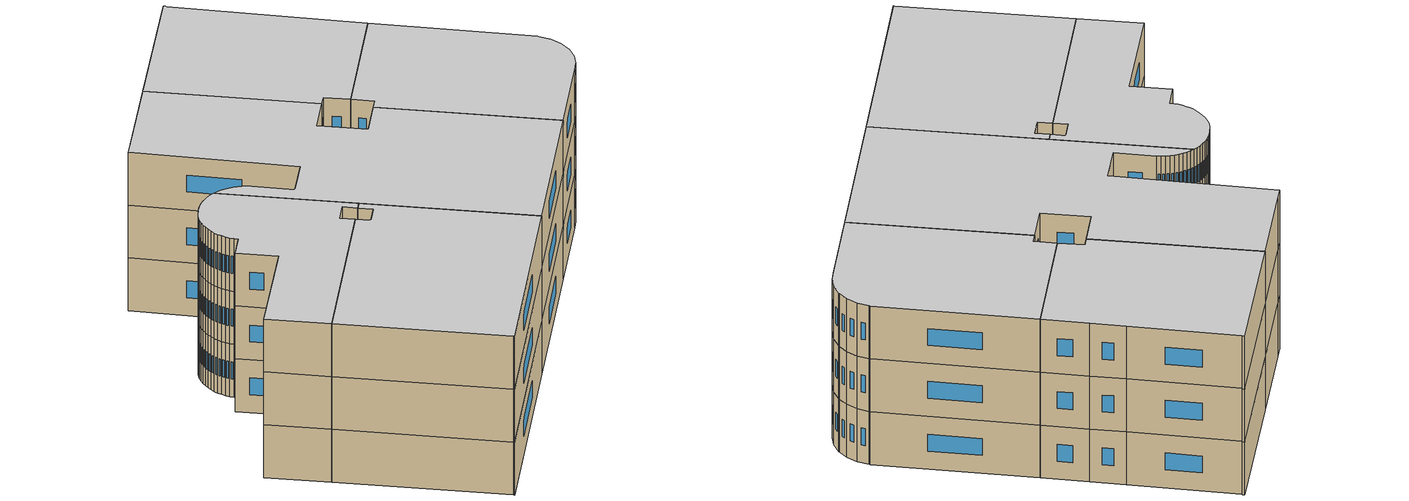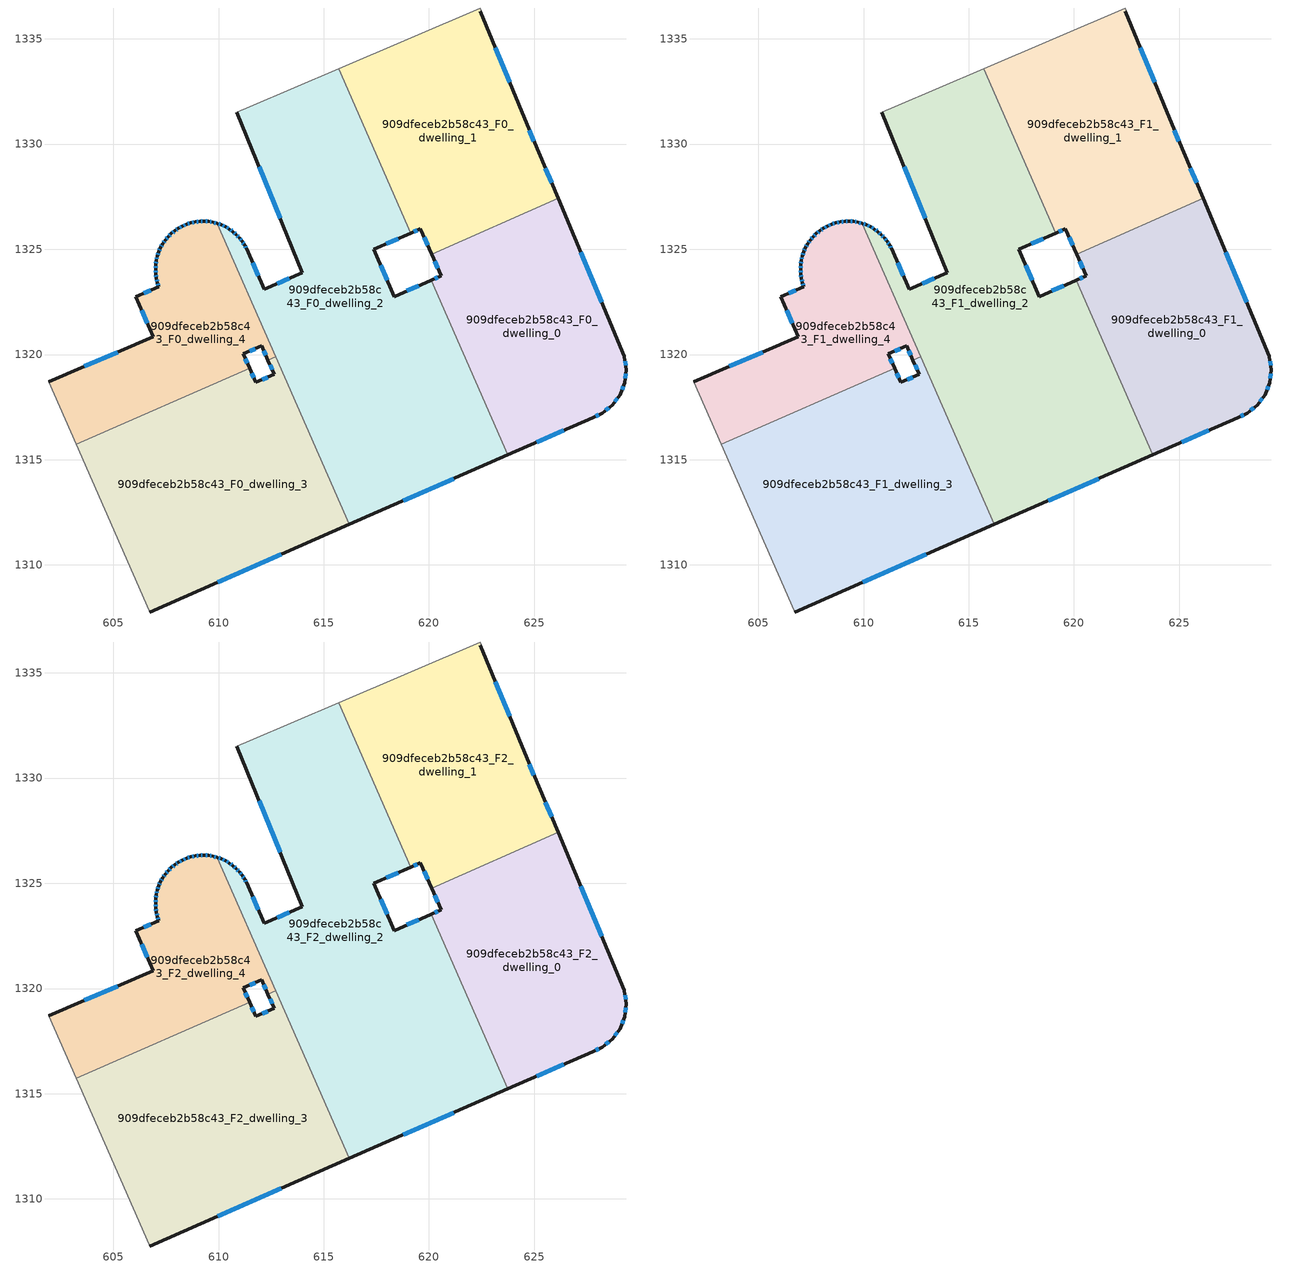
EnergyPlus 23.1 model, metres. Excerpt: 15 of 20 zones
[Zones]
909dfeceb2b58c43_F0_dwelling_0
 floor ground (EU_floor_Construction): 626.14,1327.41 629.28,1319.93 629.28,1319.9 629.38,1319.28 629.31,1318.67 629.11,1318.16 629.08,1318.09 628.71,1317.59 628.22,1317.21 627.78,1317 623.75,1315.23 620.11,1323.53 620.58,1323.73 620.12,1324.78 z0
 wall outside (EU_wall_Construction): 623.75,1315.23 627.78,1317 628.22,1317.21 628.71,1317.59 629.08,1318.09 629.11,1318.16 629.31,1318.67 629.38,1319.28 629.28,1319.9 629.28,1319.93 626.14,1327.41 / 620.12,1324.78 620.58,1323.73 620.11,1323.53 z0:3
 wall to 909dfeceb2b58c43_F0_dwelling_2 (EU_wall_Construction): 620.11,1323.53 623.75,1315.23 z0:3
 wall to 909dfeceb2b58c43_F0_dwelling_1 (EU_wall_Construction): 626.14,1327.41 620.12,1324.77 z0:3
 window (EU_Window_Construction): 629.33,1318.88 629.35,1319.07 / 629.18,1318.33 629.24,1318.5 / 628.84,1317.76 628.95,1317.92 / 628.39,1317.34 628.54,1317.46 / 627.93,1317.07 628.07,1317.14 / 625.12,1315.83 626.41,1316.4 / 620.42,1323.66 620.27,1323.6 / 620.28,1324.42 620.42,1324.09 / 628.21,1322.47 627.2,1324.87 / 629.34,1319.49 629.31,1319.69 z1.02:1.98
909dfeceb2b58c43_F0_dwelling_1
 floor ground (EU_floor_Construction): 622.48,1336.34 622.44,1336.3 624.54,1331.19 625.22,1329.6 626.14,1327.41 620.12,1324.78 619.59,1325.98 619.12,1325.77 615.7,1333.57 622.43,1336.46 z0
 wall outside (EU_wall_Construction): 619.12,1325.77 619.59,1325.98 620.12,1324.78 / 626.14,1327.41 625.22,1329.6 624.54,1331.19 622.44,1336.3 z0:3
 wall adiabatic (EU_wall_Construction): 622.44,1336.3 622.48,1336.34 622.43,1336.46 615.7,1333.57 z0:3
 wall to 909dfeceb2b58c43_F0_dwelling_2 (EU_wall_Construction): 615.7,1333.57 619.13,1325.77 z0:3
 window (EU_Window_Construction): 619.77,1325.57 619.94,1325.18 / 619.28,1325.84 619.43,1325.91 / 623.83,1332.93 623.16,1334.57 / 624.99,1330.14 624.77,1330.65 / 625.82,1328.16 625.53,1328.86 z1.02:1.98
909dfeceb2b58c43_F0_dwelling_2
 floor ground (EU_floor_Construction): 615.7,1333.57 619.12,1325.77 617.37,1325 618.36,1322.75 620.11,1323.53 623.75,1315.23 616.22,1311.93 609.95,1326.22 610.14,1326.16 610.33,1326.08 610.51,1325.96 610.69,1325.84 610.85,1325.69 610.99,1325.55 611.12,1325.38 611.24,1325.2 611.34,1325.01 612.16,1323.1 613.99,1323.88 610.87,1331.5 611.49,1331.76 z0
 wall outside (EU_wall_Construction): 610.87,1331.5 613.99,1323.88 612.16,1323.1 611.34,1325.01 611.24,1325.2 611.12,1325.38 610.99,1325.55 610.85,1325.69 610.69,1325.84 610.51,1325.96 610.33,1326.08 610.14,1326.16 609.95,1326.22 / 620.11,1323.53 618.36,1322.75 617.37,1325 619.12,1325.77 / 616.22,1311.93 623.75,1315.23 z0:3
 wall adiabatic (EU_wall_Construction): 615.7,1333.57 611.49,1331.76 610.87,1331.5 z0:3
 wall to 909dfeceb2b58c43_F0_dwelling_3 (EU_wall_Construction): 612.72,1319.9 616.22,1311.93 z0:3
 wall to 909dfeceb2b58c43_F0_dwelling_4 (EU_wall_Construction): 609.95,1326.22 612.72,1319.9 z0:3
 window (EU_Window_Construction): 610.45,1326 610.39,1326.04 / 610.63,1325.88 610.57,1325.92 / 610.79,1325.74 610.74,1325.79 / 610.94,1325.6 610.9,1325.64 / 611.08,1325.44 611.04,1325.49 / 611.2,1325.26 611.16,1325.32 / 611.3,1325.08 611.27,1325.14 / 611.88,1323.75 611.62,1324.36 / 613.37,1323.61 612.78,1323.36 / 611.93,1328.91 612.93,1326.47 / 617.97,1325.26 618.53,1325.51 / 618.02,1323.52 617.71,1324.23 / 619.51,1323.26 618.95,1323.02 / 618.78,1313.05 621.19,1314.11 / 610.08,1326.18 610.01,1326.2 / 610.27,1326.1 610.2,1326.13 z1.02:1.98
909dfeceb2b58c43_F0_dwelling_3
 floor ground (EU_floor_Construction): 612.72,1319.9 616.22,1311.93 606.73,1307.76 606.71,1307.83 603.23,1315.74 611.47,1319.35 611.77,1318.67 612.64,1319.06 612.35,1319.74 z0
 wall outside (EU_wall_Construction): 612.35,1319.74 612.64,1319.06 611.77,1318.67 611.47,1319.35 / 606.73,1307.76 616.22,1311.93 z0:3
 wall adiabatic (EU_wall_Construction): 603.23,1315.74 606.71,1307.83 606.73,1307.76 z0:3
 wall to 909dfeceb2b58c43_F0_dwelling_4 (EU_wall_Construction): 612.72,1319.9 612.35,1319.74 / 611.47,1319.35 603.23,1315.74 z0:3
 window (EU_Window_Construction): 611.67,1318.9 611.57,1319.12 / 612.35,1318.93 612.07,1318.8 / 612.45,1319.5 612.54,1319.29 / 609.96,1309.18 612.99,1310.51 z1.02:1.98
909dfeceb2b58c43_F0_dwelling_4
 floor ground (EU_floor_Construction): 609.95,1326.22 612.72,1319.9 612.35,1319.74 612.05,1320.42 611.18,1320.03 611.47,1319.35 603.23,1315.74 601.93,1318.71 606.89,1320.84 606.07,1322.75 607.16,1323.22 607.1,1323.42 607.04,1323.63 607.01,1323.84 607.01,1324.05 607.01,1324.26 607.04,1324.47 607.09,1324.68 607.15,1324.88 607.24,1325.07 607.35,1325.26 607.47,1325.44 607.6,1325.6 607.76,1325.75 607.93,1325.88 608.09,1326 608.28,1326.1 608.48,1326.18 608.68,1326.26 608.89,1326.3 609.1,1326.32 609.31,1326.33 609.53,1326.32 609.74,1326.29 609.94,1326.23 z0
 wall outside (EU_wall_Construction): 609.95,1326.22 609.94,1326.23 609.74,1326.29 609.53,1326.32 609.31,1326.33 609.1,1326.32 608.89,1326.3 608.68,1326.26 608.48,1326.18 608.28,1326.1 608.09,1326 607.93,1325.88 607.76,1325.75 607.6,1325.6 607.47,1325.44 607.35,1325.26 607.24,1325.07 607.15,1324.88 607.09,1324.68 607.04,1324.47 607.01,1324.26 607.01,1324.05 607.01,1323.84 607.04,1323.63 607.1,1323.42 607.16,1323.22 606.07,1322.75 606.89,1320.84 601.93,1318.71 / 611.47,1319.35 611.18,1320.03 612.05,1320.42 612.35,1319.74 z0:3
 wall adiabatic (EU_wall_Construction): 601.93,1318.71 603.23,1315.74 z0:3
 window (EU_Window_Construction): 606.79,1323.06 606.44,1322.91 / 607.12,1323.35 607.14,1323.29 / 607.06,1323.56 607.08,1323.49 / 607.02,1323.77 607.03,1323.7 / 607.01,1323.98 607.01,1323.91 / 607.01,1324.19 607.01,1324.12 / 607.03,1324.4 607.02,1324.33 / 607.07,1324.61 607.05,1324.54 / 607.13,1324.81 607.11,1324.75 / 607.21,1325.01 607.18,1324.95 / 607.31,1325.2 607.28,1325.14 / 607.43,1325.38 607.39,1325.32 / 607.56,1325.54 607.52,1325.49 / 607.7,1325.7 607.65,1325.65 / 607.87,1325.84 607.81,1325.8 / 608.04,1325.96 607.98,1325.92 / 608.22,1326.06 608.16,1326.03 / 608.41,1326.15 608.35,1326.13 / 608.61,1326.23 608.55,1326.21 / 608.82,1326.29 608.75,1326.27 / 609.03,1326.32 608.96,1326.31 / 609.24,1326.33 609.17,1326.33 / 609.45,1326.32 609.38,1326.32 / 609.67,1326.3 609.6,1326.31 / 609.87,1326.25 609.81,1326.27 / 612.15,1320.18 612.24,1319.97 / 611.47,1320.16 611.75,1320.29 / 611.37,1319.58 611.28,1319.8 / 605.2,1320.11 603.62,1319.43 / 606.35,1322.1 606.61,1321.49 z1.02:1.98
909dfeceb2b58c43_F1_dwelling_0
 floor to 909dfeceb2b58c43_F0_dwelling_0 (EU_floor_Construction): 626.14,1327.41 629.27,1319.93 629.28,1319.9 629.38,1319.28 629.3,1318.67 629.11,1318.16 629.08,1318.09 628.71,1317.59 628.22,1317.21 627.78,1317 623.75,1315.23 620.11,1323.53 620.58,1323.73 620.12,1324.78 z3
 wall outside (EU_wall_Construction): 623.75,1315.23 627.78,1317 628.22,1317.21 628.71,1317.59 629.08,1318.09 629.11,1318.16 629.31,1318.67 629.38,1319.28 629.28,1319.9 629.28,1319.93 626.14,1327.41 / 620.12,1324.78 620.58,1323.73 620.11,1323.53 z3:6
 wall to 909dfeceb2b58c43_F1_dwelling_2 (EU_wall_Construction): 620.11,1323.53 623.75,1315.23 z3:6
 wall to 909dfeceb2b58c43_F1_dwelling_1 (EU_wall_Construction): 626.14,1327.41 620.12,1324.77 z3:6
 window (EU_Window_Construction): 629.33,1318.88 629.35,1319.07 / 629.18,1318.33 629.24,1318.5 / 628.84,1317.76 628.95,1317.92 / 628.39,1317.34 628.54,1317.46 / 627.93,1317.07 628.07,1317.14 / 625.12,1315.83 626.41,1316.4 / 620.42,1323.66 620.27,1323.6 / 620.28,1324.42 620.42,1324.09 / 628.21,1322.47 627.2,1324.87 / 629.34,1319.49 629.31,1319.69 z4.02:4.98
909dfeceb2b58c43_F1_dwelling_1
 floor to 909dfeceb2b58c43_F0_dwelling_1 (EU_floor_Construction): 622.48,1336.34 622.44,1336.3 624.54,1331.19 625.22,1329.6 626.14,1327.41 620.12,1324.78 619.59,1325.98 619.12,1325.77 615.7,1333.57 622.43,1336.46 z3
 wall outside (EU_wall_Construction): 619.12,1325.77 619.59,1325.98 620.12,1324.78 / 626.14,1327.41 625.22,1329.6 624.54,1331.19 622.44,1336.3 z3:6
 wall adiabatic (EU_wall_Construction): 622.44,1336.3 622.48,1336.34 622.43,1336.46 615.7,1333.57 z3:6
 wall to 909dfeceb2b58c43_F1_dwelling_2 (EU_wall_Construction): 615.7,1333.57 619.13,1325.77 z3:6
 window (EU_Window_Construction): 619.77,1325.57 619.94,1325.18 / 619.28,1325.84 619.43,1325.91 / 623.83,1332.93 623.16,1334.57 / 624.99,1330.14 624.77,1330.65 / 625.82,1328.16 625.53,1328.86 z4.02:4.98
909dfeceb2b58c43_F1_dwelling_2
 floor to 909dfeceb2b58c43_F0_dwelling_2 (EU_floor_Construction): 615.7,1333.57 619.12,1325.77 617.37,1325 618.36,1322.75 620.11,1323.53 623.75,1315.23 616.22,1311.93 609.95,1326.22 610.14,1326.16 610.33,1326.08 610.51,1325.96 610.69,1325.84 610.85,1325.69 610.99,1325.55 611.12,1325.38 611.24,1325.2 611.34,1325.01 612.16,1323.1 613.99,1323.88 610.87,1331.5 611.49,1331.76 z3
 wall outside (EU_wall_Construction): 610.87,1331.5 613.99,1323.88 612.16,1323.1 611.34,1325.01 611.24,1325.2 611.12,1325.38 610.99,1325.55 610.85,1325.69 610.69,1325.84 610.51,1325.96 610.33,1326.08 610.14,1326.16 609.95,1326.22 / 620.11,1323.53 618.36,1322.75 617.37,1325 619.12,1325.77 / 616.22,1311.93 623.75,1315.23 z3:6
 wall adiabatic (EU_wall_Construction): 615.7,1333.57 611.49,1331.76 610.87,1331.5 z3:6
 wall to 909dfeceb2b58c43_F1_dwelling_3 (EU_wall_Construction): 612.72,1319.9 616.22,1311.93 z3:6
 wall to 909dfeceb2b58c43_F1_dwelling_4 (EU_wall_Construction): 609.95,1326.22 612.72,1319.9 z3:6
 window (EU_Window_Construction): 610.45,1326 610.39,1326.04 / 610.63,1325.88 610.57,1325.92 / 610.79,1325.74 610.74,1325.79 / 610.94,1325.6 610.9,1325.64 / 611.08,1325.44 611.04,1325.49 / 611.2,1325.26 611.16,1325.32 / 611.3,1325.08 611.27,1325.14 / 611.88,1323.75 611.62,1324.36 / 613.37,1323.61 612.78,1323.36 / 611.93,1328.91 612.93,1326.47 / 617.97,1325.26 618.53,1325.51 / 618.02,1323.52 617.71,1324.23 / 619.51,1323.26 618.95,1323.02 / 618.78,1313.05 621.19,1314.11 / 610.08,1326.18 610.01,1326.2 / 610.27,1326.1 610.2,1326.13 z4.02:4.98
909dfeceb2b58c43_F1_dwelling_3
 floor to 909dfeceb2b58c43_F0_dwelling_3 (EU_floor_Construction): 612.72,1319.9 616.22,1311.93 606.73,1307.76 606.71,1307.83 603.23,1315.74 611.47,1319.35 611.77,1318.67 612.64,1319.06 612.35,1319.74 z3
 wall outside (EU_wall_Construction): 612.35,1319.74 612.64,1319.06 611.77,1318.67 611.47,1319.35 / 606.73,1307.76 616.22,1311.93 z3:6
 wall adiabatic (EU_wall_Construction): 603.23,1315.74 606.71,1307.83 606.73,1307.76 z3:6
 wall to 909dfeceb2b58c43_F1_dwelling_4 (EU_wall_Construction): 612.72,1319.9 612.35,1319.74 / 611.47,1319.35 603.23,1315.74 z3:6
 window (EU_Window_Construction): 611.67,1318.9 611.57,1319.12 / 612.35,1318.93 612.07,1318.8 / 612.45,1319.5 612.54,1319.29 / 609.96,1309.18 612.99,1310.51 z4.02:4.98
909dfeceb2b58c43_F1_dwelling_4
 floor to 909dfeceb2b58c43_F0_dwelling_4 (EU_floor_Construction): 609.95,1326.22 612.72,1319.9 612.35,1319.74 612.05,1320.42 611.18,1320.03 611.47,1319.35 603.23,1315.74 601.93,1318.71 606.89,1320.84 606.07,1322.75 607.16,1323.22 607.1,1323.42 607.04,1323.63 607.01,1323.84 607.01,1324.05 607.01,1324.26 607.04,1324.47 607.09,1324.68 607.15,1324.88 607.24,1325.07 607.35,1325.26 607.47,1325.44 607.6,1325.6 607.76,1325.75 607.92,1325.88 608.09,1326 608.28,1326.1 608.48,1326.18 608.68,1326.26 608.89,1326.3 609.1,1326.32 609.31,1326.33 609.53,1326.32 609.74,1326.29 609.94,1326.23 z3
 wall outside (EU_wall_Construction): 609.95,1326.22 609.94,1326.23 609.74,1326.29 609.53,1326.32 609.31,1326.33 609.1,1326.32 608.89,1326.3 608.68,1326.26 608.48,1326.18 608.28,1326.1 608.09,1326 607.93,1325.88 607.76,1325.75 607.6,1325.6 607.47,1325.44 607.35,1325.26 607.24,1325.07 607.15,1324.88 607.09,1324.68 607.04,1324.47 607.01,1324.26 607.01,1324.05 607.01,1323.84 607.04,1323.63 607.1,1323.42 607.16,1323.22 606.07,1322.75 606.89,1320.84 601.93,1318.71 / 611.47,1319.35 611.18,1320.03 612.05,1320.42 612.35,1319.74 z3:6
 wall adiabatic (EU_wall_Construction): 601.93,1318.71 603.23,1315.74 z3:6
 window (EU_Window_Construction): 606.79,1323.06 606.44,1322.91 / 607.12,1323.35 607.14,1323.29 / 607.06,1323.56 607.08,1323.49 / 607.02,1323.77 607.03,1323.7 / 607.01,1323.98 607.01,1323.91 / 607.01,1324.19 607.01,1324.12 / 607.03,1324.4 607.02,1324.33 / 607.07,1324.61 607.05,1324.54 / 607.13,1324.81 607.11,1324.75 / 607.21,1325.01 607.18,1324.95 / 607.31,1325.2 607.28,1325.14 / 607.43,1325.38 607.39,1325.32 / 607.56,1325.54 607.52,1325.49 / 607.7,1325.7 607.65,1325.65 / 607.87,1325.84 607.81,1325.8 / 608.04,1325.96 607.98,1325.92 / 608.22,1326.06 608.16,1326.03 / 608.41,1326.15 608.35,1326.13 / 608.61,1326.23 608.55,1326.21 / 608.82,1326.29 608.75,1326.27 / 609.03,1326.32 608.96,1326.31 / 609.24,1326.33 609.17,1326.33 / 609.45,1326.32 609.38,1326.32 / 609.67,1326.3 609.6,1326.31 / 609.87,1326.25 609.81,1326.27 / 612.15,1320.18 612.24,1319.97 / 611.47,1320.16 611.75,1320.29 / 611.37,1319.58 611.28,1319.8 / 605.2,1320.11 603.62,1319.43 / 606.35,1322.1 606.61,1321.49 z4.02:4.98
909dfeceb2b58c43_F2_dwelling_0
 floor to 909dfeceb2b58c43_F1_dwelling_0 (EU_floor_Construction): 626.14,1327.41 629.27,1319.93 629.28,1319.9 629.38,1319.28 629.3,1318.67 629.11,1318.16 629.08,1318.09 628.71,1317.59 628.22,1317.21 627.78,1317 623.75,1315.23 620.11,1323.53 620.58,1323.73 620.12,1324.78 z6
 wall outside (EU_wall_Construction): 623.75,1315.23 627.78,1317 628.22,1317.21 628.71,1317.59 629.08,1318.09 629.11,1318.16 629.31,1318.67 629.38,1319.28 629.28,1319.9 629.28,1319.93 626.14,1327.41 / 620.12,1324.78 620.58,1323.73 620.11,1323.53 z6:9
 wall to 909dfeceb2b58c43_F2_dwelling_2 (EU_wall_Construction): 620.11,1323.53 623.75,1315.23 z6:9
 wall to 909dfeceb2b58c43_F2_dwelling_1 (EU_wall_Construction): 626.14,1327.41 620.12,1324.77 z6:9
 window (EU_Window_Construction): 629.33,1318.88 629.35,1319.07 / 629.18,1318.33 629.24,1318.5 / 628.84,1317.76 628.95,1317.92 / 628.39,1317.34 628.54,1317.46 / 627.93,1317.07 628.07,1317.14 / 625.12,1315.83 626.41,1316.4 / 620.42,1323.66 620.27,1323.6 / 620.28,1324.42 620.42,1324.09 / 628.21,1322.47 627.2,1324.87 / 629.34,1319.49 629.31,1319.69 z7.02:7.98
 ceiling to 909dfeceb2b58c43_F3_dwelling_0 (EU_floor_Construction): 628.22,1317.21 628.71,1317.59 629.08,1318.09 629.11,1318.16 629.3,1318.67 629.38,1319.28 629.28,1319.9 629.27,1319.93 626.14,1327.41 620.12,1324.78 620.58,1323.73 620.11,1323.53 623.75,1315.23 627.78,1317 z9
909dfeceb2b58c43_F2_dwelling_1
 floor to 909dfeceb2b58c43_F1_dwelling_1 (EU_floor_Construction): 622.48,1336.34 622.44,1336.3 624.54,1331.19 625.22,1329.6 626.14,1327.41 620.12,1324.78 619.59,1325.98 619.12,1325.77 615.7,1333.57 622.43,1336.46 z6
 wall outside (EU_wall_Construction): 619.12,1325.77 619.59,1325.98 620.12,1324.78 / 626.14,1327.41 625.22,1329.6 624.54,1331.19 622.44,1336.3 z6:9
 wall adiabatic (EU_wall_Construction): 622.44,1336.3 622.48,1336.34 622.43,1336.46 615.7,1333.57 z6:9
 wall to 909dfeceb2b58c43_F2_dwelling_2 (EU_wall_Construction): 615.7,1333.57 619.13,1325.77 z6:9
 window (EU_Window_Construction): 619.77,1325.57 619.94,1325.18 / 619.28,1325.84 619.43,1325.91 / 623.83,1332.93 623.16,1334.57 / 624.99,1330.14 624.77,1330.65 / 625.82,1328.16 625.53,1328.86 z7.02:7.98
 ceiling to 909dfeceb2b58c43_F3_dwelling_1 (EU_floor_Construction): 626.14,1327.41 625.22,1329.6 624.54,1331.19 622.44,1336.3 622.48,1336.34 622.43,1336.46 615.7,1333.57 619.12,1325.77 619.59,1325.98 620.12,1324.78 z9
909dfeceb2b58c43_F2_dwelling_2
 floor to 909dfeceb2b58c43_F1_dwelling_2 (EU_floor_Construction): 615.7,1333.57 619.12,1325.77 617.37,1325 618.36,1322.75 620.11,1323.53 623.75,1315.23 616.22,1311.93 609.95,1326.22 610.14,1326.16 610.33,1326.08 610.51,1325.96 610.69,1325.84 610.85,1325.69 610.99,1325.55 611.12,1325.38 611.24,1325.2 611.34,1325.01 612.16,1323.1 613.99,1323.88 610.87,1331.5 611.49,1331.76 z6
 wall outside (EU_wall_Construction): 610.87,1331.5 613.99,1323.88 612.16,1323.1 611.34,1325.01 611.24,1325.2 611.12,1325.38 610.99,1325.55 610.85,1325.69 610.69,1325.84 610.51,1325.96 610.33,1326.08 610.14,1326.16 609.95,1326.22 / 620.11,1323.53 618.36,1322.75 617.37,1325 619.12,1325.77 / 616.22,1311.93 623.75,1315.23 z6:9
 wall adiabatic (EU_wall_Construction): 615.7,1333.57 611.49,1331.76 610.87,1331.5 z6:9
 wall to 909dfeceb2b58c43_F2_dwelling_3 (EU_wall_Construction): 612.72,1319.9 616.22,1311.93 z6:9
 wall to 909dfeceb2b58c43_F2_dwelling_4 (EU_wall_Construction): 609.95,1326.22 612.72,1319.9 z6:9
 window (EU_Window_Construction): 610.45,1326 610.39,1326.04 / 610.63,1325.88 610.57,1325.92 / 610.79,1325.74 610.74,1325.79 / 610.94,1325.6 610.9,1325.64 / 611.08,1325.44 611.04,1325.49 / 611.2,1325.26 611.16,1325.32 / 611.3,1325.08 611.27,1325.14 / 611.88,1323.75 611.62,1324.36 / 613.37,1323.61 612.78,1323.36 / 611.93,1328.91 612.93,1326.47 / 617.97,1325.26 618.53,1325.51 / 618.02,1323.52 617.71,1324.23 / 619.51,1323.26 618.95,1323.02 / 618.78,1313.05 621.19,1314.11 / 610.08,1326.18 610.01,1326.2 / 610.27,1326.1 610.2,1326.13 z7.02:7.98
 ceiling to 909dfeceb2b58c43_F3_dwelling_2 (EU_floor_Construction): 623.75,1315.23 620.11,1323.53 618.36,1322.75 617.37,1325 619.12,1325.77 615.7,1333.57 611.49,1331.76 610.87,1331.5 613.99,1323.88 612.16,1323.1 611.34,1325.01 611.24,1325.2 611.12,1325.38 610.99,1325.55 610.85,1325.69 610.69,1325.84 610.51,1325.96 610.33,1326.08 610.14,1326.16 609.95,1326.22 616.22,1311.93 z9
909dfeceb2b58c43_F2_dwelling_3
 floor to 909dfeceb2b58c43_F1_dwelling_3 (EU_floor_Construction): 612.72,1319.9 616.22,1311.93 606.73,1307.76 606.71,1307.83 603.23,1315.74 611.47,1319.35 611.77,1318.67 612.64,1319.06 612.35,1319.74 z6
 wall outside (EU_wall_Construction): 612.35,1319.74 612.64,1319.06 611.77,1318.67 611.47,1319.35 / 606.73,1307.76 616.22,1311.93 z6:9
 wall adiabatic (EU_wall_Construction): 603.23,1315.74 606.71,1307.83 606.73,1307.76 z6:9
 wall to 909dfeceb2b58c43_F2_dwelling_4 (EU_wall_Construction): 612.72,1319.9 612.35,1319.74 / 611.47,1319.35 603.23,1315.74 z6:9
 window (EU_Window_Construction): 611.67,1318.9 611.57,1319.12 / 612.35,1318.93 612.07,1318.8 / 612.45,1319.5 612.54,1319.29 / 609.96,1309.18 612.99,1310.51 z7.02:7.98
 ceiling to 909dfeceb2b58c43_F3_dwelling_3 (EU_floor_Construction): 616.22,1311.93 612.72,1319.9 612.35,1319.74 612.64,1319.06 611.77,1318.67 611.47,1319.35 603.23,1315.74 606.71,1307.83 606.73,1307.76 z9
909dfeceb2b58c43_F2_dwelling_4
 floor to 909dfeceb2b58c43_F1_dwelling_4 (EU_floor_Construction): 609.95,1326.22 612.72,1319.9 612.35,1319.74 612.05,1320.42 611.18,1320.03 611.47,1319.35 603.23,1315.74 601.93,1318.71 606.89,1320.84 606.07,1322.75 607.16,1323.22 607.1,1323.42 607.04,1323.63 607.01,1323.84 607.01,1324.05 607.01,1324.26 607.04,1324.47 607.09,1324.68 607.15,1324.88 607.24,1325.07 607.35,1325.26 607.47,1325.44 607.6,1325.6 607.76,1325.75 607.92,1325.88 608.09,1326 608.28,1326.1 608.48,1326.18 608.68,1326.26 608.89,1326.3 609.1,1326.32 609.31,1326.33 609.53,1326.32 609.74,1326.29 609.94,1326.23 z6
 wall outside (EU_wall_Construction): 609.95,1326.22 609.94,1326.23 609.74,1326.29 609.53,1326.32 609.31,1326.33 609.1,1326.32 608.89,1326.3 608.68,1326.26 608.48,1326.18 608.28,1326.1 608.09,1326 607.93,1325.88 607.76,1325.75 607.6,1325.6 607.47,1325.44 607.35,1325.26 607.24,1325.07 607.15,1324.88 607.09,1324.68 607.04,1324.47 607.01,1324.26 607.01,1324.05 607.01,1323.84 607.04,1323.63 607.1,1323.42 607.16,1323.22 606.07,1322.75 606.89,1320.84 601.93,1318.71 / 611.47,1319.35 611.18,1320.03 612.05,1320.42 612.35,1319.74 z6:9
 wall adiabatic (EU_wall_Construction): 601.93,1318.71 603.23,1315.74 z6:9
 window (EU_Window_Construction): 606.79,1323.06 606.44,1322.91 / 607.12,1323.35 607.14,1323.29 / 607.06,1323.56 607.08,1323.49 / 607.02,1323.77 607.03,1323.7 / 607.01,1323.98 607.01,1323.91 / 607.01,1324.19 607.01,1324.12 / 607.03,1324.4 607.02,1324.33 / 607.07,1324.61 607.05,1324.54 / 607.13,1324.81 607.11,1324.75 / 607.21,1325.01 607.18,1324.95 / 607.31,1325.2 607.28,1325.14 / 607.43,1325.38 607.39,1325.32 / 607.56,1325.54 607.52,1325.49 / 607.7,1325.7 607.65,1325.65 / 607.87,1325.84 607.81,1325.8 / 608.04,1325.96 607.98,1325.92 / 608.22,1326.06 608.16,1326.03 / 608.41,1326.15 608.35,1326.13 / 608.61,1326.23 608.55,1326.21 / 608.82,1326.29 608.75,1326.27 / 609.03,1326.32 608.96,1326.31 / 609.24,1326.33 609.17,1326.33 / 609.45,1326.32 609.38,1326.32 / 609.67,1326.3 609.6,1326.31 / 609.87,1326.25 609.81,1326.27 / 612.15,1320.18 612.24,1319.97 / 611.47,1320.16 611.75,1320.29 / 611.37,1319.58 611.28,1319.8 / 605.2,1320.11 603.62,1319.43 / 606.35,1322.1 606.61,1321.49 z7.02:7.98
 ceiling to 909dfeceb2b58c43_F3_dwelling_4 (EU_floor_Construction): 611.47,1319.35 611.18,1320.03 612.05,1320.42 612.35,1319.74 612.72,1319.9 609.95,1326.22 609.94,1326.23 609.74,1326.29 609.53,1326.32 609.31,1326.33 609.1,1326.32 608.89,1326.3 608.68,1326.26 608.48,1326.18 608.28,1326.1 608.09,1326 607.92,1325.88 607.76,1325.75 607.6,1325.6 607.47,1325.44 607.35,1325.26 607.24,1325.07 607.15,1324.88 607.09,1324.68 607.04,1324.47 607.01,1324.26 607.01,1324.05 607.01,1323.84 607.04,1323.63 607.1,1323.42 607.16,1323.22 606.07,1322.75 606.89,1320.84 601.93,1318.71 603.23,1315.74 z9
[Building]
EU S2 Campaign: North Axis=0; Terrain=City; Solar Distribution=FullExterior
[Site:Location]
Vienna: Latitude=48; Longitude=16.5; Time Zone=1; Elevation=183
[SizingPeriod:WeatherFileDays]
AnnualSizingPeriod: Begin Month=1; Begin Day of Month=1; End Month=12; End Day of Month=31; Day of Week for Start Day=Monday; Use Weather File Daylight Saving Period=No; Use Weather File Rain and Snow Indicators=No
[MATERIAL]
EU_InternalMass_Material: Roughness=MediumRough; Thickness=0.1; Conductivity=1; Density=1800; Specific Heat=900; Thermal Absorptance=0.9; Solar Absorptance=0.7; Visible Absorptance=0.7
[MATERIAL:NOMASS] Roughness=MediumRough; Thermal Absorptance=0.9; Solar Absorptance=0.7; Visible Absorptance=0.7
Name | Thermal Resistance
EU_wall_NoMass | 0.942466
EU_floor_NoMass | 0.66527
[WINDOWMATERIAL:SIMPLEGLAZINGSYSTEM]
EU_Window_SimpleGlazing: UFactor=2.03367; Solar Heat Gain Coefficient=0.65; Visible Transmittance=0.65
[CONSTRUCTION]
EU_wall_Construction: EU_wall_NoMass
EU_floor_Construction: EU_floor_NoMass
EU_Window_Construction: EU_Window_SimpleGlazing
EU_InternalMass_Construction: EU_InternalMass_Material
[ZONE] Type=1; Multiplier=1; Ceiling Height=autocalculate; Floor Area=autocalculate; Part of Total Floor Area=Yes
Name | Volume
909dfeceb2b58c43_F0_dwelling_0 | 208.784
909dfeceb2b58c43_F1_dwelling_0; 909dfeceb2b58c43_F2_dwelling_0 | 208.783
909dfeceb2b58c43_F0_dwelling_1; 909dfeceb2b58c43_F1_dwelling_1; 909dfeceb2b58c43_F2_dwelling_1 | 208.789
909dfeceb2b58c43_F0_dwelling_2 | 417.601
909dfeceb2b58c43_F1_dwelling_2; 909dfeceb2b58c43_F2_dwelling_2 | 417.598
909dfeceb2b58c43_F0_dwelling_3 | 268.425
909dfeceb2b58c43_F1_dwelling_3; 909dfeceb2b58c43_F2_dwelling_3 | 268.424
909dfeceb2b58c43_F0_dwelling_4 | 149.147
909dfeceb2b58c43_F1_dwelling_4; 909dfeceb2b58c43_F2_dwelling_4 | 149.141
[INTERNALMASS] Construction=EU_InternalMass_Construction
Name | Zone or ZoneList | Surface Area
909dfeceb2b58c43_F0_dwelling_0_EU_InternalMass | 909dfeceb2b58c43_F0_dwelling_0 | 69.5949
909dfeceb2b58c43_F0_dwelling_1_EU_InternalMass | 909dfeceb2b58c43_F0_dwelling_1 | 69.5958
909dfeceb2b58c43_F0_dwelling_2_EU_InternalMass | 909dfeceb2b58c43_F0_dwelling_2 | 139.2
909dfeceb2b58c43_F0_dwelling_3_EU_InternalMass | 909dfeceb2b58c43_F0_dwelling_3 | 89.4751
909dfeceb2b58c43_F0_dwelling_4_EU_InternalMass | 909dfeceb2b58c43_F0_dwelling_4 | 49.7148
909dfeceb2b58c43_F1_dwelling_0_EU_InternalMass | 909dfeceb2b58c43_F1_dwelling_0 | 69.5949
909dfeceb2b58c43_F1_dwelling_1_EU_InternalMass | 909dfeceb2b58c43_F1_dwelling_1 | 69.5958
909dfeceb2b58c43_F1_dwelling_2_EU_InternalMass | 909dfeceb2b58c43_F1_dwelling_2 | 139.2
909dfeceb2b58c43_F1_dwelling_3_EU_InternalMass | 909dfeceb2b58c43_F1_dwelling_3 | 89.4751
909dfeceb2b58c43_F1_dwelling_4_EU_InternalMass | 909dfeceb2b58c43_F1_dwelling_4 | 49.7148
909dfeceb2b58c43_F2_dwelling_0_EU_InternalMass | 909dfeceb2b58c43_F2_dwelling_0 | 69.5949
909dfeceb2b58c43_F2_dwelling_1_EU_InternalMass | 909dfeceb2b58c43_F2_dwelling_1 | 69.5958
909dfeceb2b58c43_F2_dwelling_2_EU_InternalMass | 909dfeceb2b58c43_F2_dwelling_2 | 139.2
909dfeceb2b58c43_F2_dwelling_3_EU_InternalMass | 909dfeceb2b58c43_F2_dwelling_3 | 89.4751
909dfeceb2b58c43_F2_dwelling_4_EU_InternalMass | 909dfeceb2b58c43_F2_dwelling_4 | 49.7148
[OTHEREQUIPMENT] Fuel Type=Electricity; Design Level Calculation Method=Watts/Area; Power per Zone Floor Area=1; Fraction Latent=0; Fraction Radiant=0; Fraction Lost=0; Carbon Dioxide Generation Rate=0; EndUse Subcategory=EU_Step8_InternalGains
Name | Zone or ZoneList or Space or SpaceList | Schedule
EU_Step8_InternalGain_909dfeceb2b58c43_F0_dwelling_0_f000 | 909dfeceb2b58c43_F0_dwelling_0 | EU_Step8_GainSchedule_909dfeceb2b58c43_F0_dwelling_0_f000
EU_Step8_InternalGain_909dfeceb2b58c43_F0_dwelling_1_f000 | 909dfeceb2b58c43_F0_dwelling_1 | EU_Step8_GainSchedule_909dfeceb2b58c43_F0_dwelling_1_f000
EU_Step8_InternalGain_909dfeceb2b58c43_F0_dwelling_2_f000 | 909dfeceb2b58c43_F0_dwelling_2 | EU_Step8_GainSchedule_909dfeceb2b58c43_F0_dwelling_2_f000
EU_Step8_InternalGain_909dfeceb2b58c43_F0_dwelling_3_f000 | 909dfeceb2b58c43_F0_dwelling_3 | EU_Step8_GainSchedule_909dfeceb2b58c43_F0_dwelling_3_f000
EU_Step8_InternalGain_909dfeceb2b58c43_F0_dwelling_4_f000 | 909dfeceb2b58c43_F0_dwelling_4 | EU_Step8_GainSchedule_909dfeceb2b58c43_F0_dwelling_4_f000
EU_Step8_InternalGain_909dfeceb2b58c43_F1_dwelling_0_f000 | 909dfeceb2b58c43_F1_dwelling_0 | EU_Step8_GainSchedule_909dfeceb2b58c43_F1_dwelling_0_f000
EU_Step8_InternalGain_909dfeceb2b58c43_F1_dwelling_1_f000 | 909dfeceb2b58c43_F1_dwelling_1 | EU_Step8_GainSchedule_909dfeceb2b58c43_F1_dwelling_1_f000
EU_Step8_InternalGain_909dfeceb2b58c43_F1_dwelling_2_f000 | 909dfeceb2b58c43_F1_dwelling_2 | EU_Step8_GainSchedule_909dfeceb2b58c43_F1_dwelling_2_f000
EU_Step8_InternalGain_909dfeceb2b58c43_F1_dwelling_3_f000 | 909dfeceb2b58c43_F1_dwelling_3 | EU_Step8_GainSchedule_909dfeceb2b58c43_F1_dwelling_3_f000
EU_Step8_InternalGain_909dfeceb2b58c43_F1_dwelling_4_f000 | 909dfeceb2b58c43_F1_dwelling_4 | EU_Step8_GainSchedule_909dfeceb2b58c43_F1_dwelling_4_f000
EU_Step8_InternalGain_909dfeceb2b58c43_F2_dwelling_0_f000 | 909dfeceb2b58c43_F2_dwelling_0 | EU_Step8_GainSchedule_909dfeceb2b58c43_F2_dwelling_0_f000
EU_Step8_InternalGain_909dfeceb2b58c43_F2_dwelling_1_f000 | 909dfeceb2b58c43_F2_dwelling_1 | EU_Step8_GainSchedule_909dfeceb2b58c43_F2_dwelling_1_f000
EU_Step8_InternalGain_909dfeceb2b58c43_F2_dwelling_2_f000 | 909dfeceb2b58c43_F2_dwelling_2 | EU_Step8_GainSchedule_909dfeceb2b58c43_F2_dwelling_2_f000
EU_Step8_InternalGain_909dfeceb2b58c43_F2_dwelling_3_f000 | 909dfeceb2b58c43_F2_dwelling_3 | EU_Step8_GainSchedule_909dfeceb2b58c43_F2_dwelling_3_f000
EU_Step8_InternalGain_909dfeceb2b58c43_F2_dwelling_4_f000 | 909dfeceb2b58c43_F2_dwelling_4 | EU_Step8_GainSchedule_909dfeceb2b58c43_F2_dwelling_4_f000
[ZONEVENTILATION:DESIGNFLOWRATE] Schedule=EU_AlwaysOn; Design Flow Rate Calculation Method=AirChanges/Hour; Air Changes per Hour=0.530523; Ventilation Type=Natural; Fan Pressure Rise=0; Fan Total Efficiency=1; Constant Term Coefficient=1; Temperature Term Coefficient=0; Velocity Term Coefficient=0; Velocity Squared Term Coefficient=0; Minimum Indoor Temperature=-100; Maximum Indoor Temperature=100; Delta Temperature=-100; Minimum Outdoor Temperature=-100; Maximum Outdoor Temperature=100; Maximum Wind Speed=40
Name | Zone or ZoneList or Space or SpaceList
EU_ConstantAir_909dfeceb2b58c43_F0_dwelling_0 | 909dfeceb2b58c43_F0_dwelling_0
EU_ConstantAir_909dfeceb2b58c43_F0_dwelling_1 | 909dfeceb2b58c43_F0_dwelling_1
EU_ConstantAir_909dfeceb2b58c43_F0_dwelling_2 | 909dfeceb2b58c43_F0_dwelling_2
EU_ConstantAir_909dfeceb2b58c43_F0_dwelling_3 | 909dfeceb2b58c43_F0_dwelling_3
EU_ConstantAir_909dfeceb2b58c43_F0_dwelling_4 | 909dfeceb2b58c43_F0_dwelling_4
EU_ConstantAir_909dfeceb2b58c43_F1_dwelling_0 | 909dfeceb2b58c43_F1_dwelling_0
EU_ConstantAir_909dfeceb2b58c43_F1_dwelling_1 | 909dfeceb2b58c43_F1_dwelling_1
EU_ConstantAir_909dfeceb2b58c43_F1_dwelling_2 | 909dfeceb2b58c43_F1_dwelling_2
EU_ConstantAir_909dfeceb2b58c43_F1_dwelling_3 | 909dfeceb2b58c43_F1_dwelling_3
EU_ConstantAir_909dfeceb2b58c43_F1_dwelling_4 | 909dfeceb2b58c43_F1_dwelling_4
EU_ConstantAir_909dfeceb2b58c43_F2_dwelling_0 | 909dfeceb2b58c43_F2_dwelling_0
EU_ConstantAir_909dfeceb2b58c43_F2_dwelling_1 | 909dfeceb2b58c43_F2_dwelling_1
EU_ConstantAir_909dfeceb2b58c43_F2_dwelling_2 | 909dfeceb2b58c43_F2_dwelling_2
EU_ConstantAir_909dfeceb2b58c43_F2_dwelling_3 | 909dfeceb2b58c43_F2_dwelling_3
EU_ConstantAir_909dfeceb2b58c43_F2_dwelling_4 | 909dfeceb2b58c43_F2_dwelling_4
[HVACTEMPLATE:THERMOSTAT] Constant Heating Setpoint=20; Constant Cooling Setpoint=50
EU_HeatOnly_909dfeceb2b58c43_F0_dwelling_0; EU_HeatOnly_909dfeceb2b58c43_F0_dwelling_1; EU_HeatOnly_909dfeceb2b58c43_F0_dwelling_2; EU_HeatOnly_909dfeceb2b58c43_F0_dwelling_3; EU_HeatOnly_909dfeceb2b58c43_F0_dwelling_4; EU_HeatOnly_909dfeceb2b58c43_F1_dwelling_0; EU_HeatOnly_909dfeceb2b58c43_F1_dwelling_1; EU_HeatOnly_909dfeceb2b58c43_F1_dwelling_2; EU_HeatOnly_909dfeceb2b58c43_F1_dwelling_3; EU_HeatOnly_909dfeceb2b58c43_F1_dwelling_4; EU_HeatOnly_909dfeceb2b58c43_F2_dwelling_0; EU_HeatOnly_909dfeceb2b58c43_F2_dwelling_1; EU_HeatOnly_909dfeceb2b58c43_F2_dwelling_2; EU_HeatOnly_909dfeceb2b58c43_F2_dwelling_3; EU_HeatOnly_909dfeceb2b58c43_F2_dwelling_4; EU_HeatOnly_909dfeceb2b58c43_F3_dwelling_0; EU_HeatOnly_909dfeceb2b58c43_F3_dwelling_1; EU_HeatOnly_909dfeceb2b58c43_F3_dwelling_2; EU_HeatOnly_909dfeceb2b58c43_F3_dwelling_3; EU_HeatOnly_909dfeceb2b58c43_F3_dwelling_4
[HVACTEMPLATE:ZONE:IDEALLOADSAIRSYSTEM] System Availability Schedule=EU_AlwaysOn; Maximum Heating Supply Air Temperature=50; Minimum Cooling Supply Air Temperature=13; Maximum Heating Supply Air Humidity Ratio=0.0156; Minimum Cooling Supply Air Humidity Ratio=0.0077; Heating Limit=NoLimit; Cooling Limit=NoLimit; Heating Availability Schedule=EU_AlwaysOn; Cooling Availability Schedule=EU_CoolingOff; Dehumidification Control Type=ConstantSensibleHeatRatio; Cooling Sensible Heat Ratio=0.7; Dehumidification Setpoint=60; Humidification Control Type=None; Humidification Setpoint=30; Outdoor Air Method=None; Outdoor Air Flow Rate per Person=0.00944; Outdoor Air Flow Rate per Zone Floor Area=0; Outdoor Air Flow Rate per Zone=0; Demand Controlled Ventilation Type=None; Outdoor Air Economizer Type=NoEconomizer; Heat Recovery Type=None; Sensible Heat Recovery Effectiveness=0.7; Latent Heat Recovery Effectiveness=0.65
Name | Template Thermostat
909dfeceb2b58c43_F0_dwelling_0 | EU_HeatOnly_909dfeceb2b58c43_F0_dwelling_0
909dfeceb2b58c43_F0_dwelling_1 | EU_HeatOnly_909dfeceb2b58c43_F0_dwelling_1
909dfeceb2b58c43_F0_dwelling_2 | EU_HeatOnly_909dfeceb2b58c43_F0_dwelling_2
909dfeceb2b58c43_F0_dwelling_3 | EU_HeatOnly_909dfeceb2b58c43_F0_dwelling_3
909dfeceb2b58c43_F0_dwelling_4 | EU_HeatOnly_909dfeceb2b58c43_F0_dwelling_4
909dfeceb2b58c43_F1_dwelling_0 | EU_HeatOnly_909dfeceb2b58c43_F1_dwelling_0
909dfeceb2b58c43_F1_dwelling_1 | EU_HeatOnly_909dfeceb2b58c43_F1_dwelling_1
909dfeceb2b58c43_F1_dwelling_2 | EU_HeatOnly_909dfeceb2b58c43_F1_dwelling_2
909dfeceb2b58c43_F1_dwelling_3 | EU_HeatOnly_909dfeceb2b58c43_F1_dwelling_3
909dfeceb2b58c43_F1_dwelling_4 | EU_HeatOnly_909dfeceb2b58c43_F1_dwelling_4
909dfeceb2b58c43_F2_dwelling_0 | EU_HeatOnly_909dfeceb2b58c43_F2_dwelling_0
909dfeceb2b58c43_F2_dwelling_1 | EU_HeatOnly_909dfeceb2b58c43_F2_dwelling_1
909dfeceb2b58c43_F2_dwelling_2 | EU_HeatOnly_909dfeceb2b58c43_F2_dwelling_2
909dfeceb2b58c43_F2_dwelling_3 | EU_HeatOnly_909dfeceb2b58c43_F2_dwelling_3
909dfeceb2b58c43_F2_dwelling_4 | EU_HeatOnly_909dfeceb2b58c43_F2_dwelling_4
[SIZING:ZONE] Zone Cooling Design Supply Air Temperature Input Method=SupplyAirTemperature; Zone Cooling Design Supply Air Temperature=13; Zone Heating Design Supply Air Temperature Input Method=SupplyAirTemperature; Zone Heating Design Supply Air Temperature=50; Zone Cooling Design Supply Air Humidity Ratio=0.008; Zone Heating Design Supply Air Humidity Ratio=0.008; Cooling Design Air Flow Method=DesignDay; Cooling Design Air Flow Rate=0; Cooling Minimum Air Flow per Zone Floor Area=0.000762; Cooling Minimum Air Flow=0; Cooling Minimum Air Flow Fraction=0.2; Heating Design Air Flow Method=DesignDay; Heating Design Air Flow Rate=0; Heating Maximum Air Flow per Zone Floor Area=0.002032; Heating Maximum Air Flow=0.141576; Heating Maximum Air Flow Fraction=0.3; Account for Dedicated Outdoor Air System=No; Dedicated Outdoor Air System Control Strategy=NeutralSupplyAir; Dedicated Outdoor Air Low Setpoint Temperature for Design=autosize; Dedicated Outdoor Air High Setpoint Temperature for Design=autosize; Zone Load Sizing Method=Sensible Load Only No Latent Load; Zone Latent Cooling Design Supply Air Humidity Ratio Input Method=HumidityRatioDifference; Zone Cooling Design Supply Air Humidity Ratio Difference=0.005; Zone Latent Heating Design Supply Air Humidity Ratio Input Method=HumidityRatioDifference; Zone Humidification Design Supply Air Humidity Ratio Difference=0.005
909dfeceb2b58c43_F0_dwelling_0; 909dfeceb2b58c43_F0_dwelling_1; 909dfeceb2b58c43_F0_dwelling_2; 909dfeceb2b58c43_F0_dwelling_3; 909dfeceb2b58c43_F0_dwelling_4; 909dfeceb2b58c43_F1_dwelling_0; 909dfeceb2b58c43_F1_dwelling_1; 909dfeceb2b58c43_F1_dwelling_2; 909dfeceb2b58c43_F1_dwelling_3; 909dfeceb2b58c43_F1_dwelling_4; 909dfeceb2b58c43_F2_dwelling_0; 909dfeceb2b58c43_F2_dwelling_1; 909dfeceb2b58c43_F2_dwelling_2; 909dfeceb2b58c43_F2_dwelling_3; 909dfeceb2b58c43_F2_dwelling_4
[SCHEDULE:CONSTANT]
Name | Hourly Value
EU_AlwaysOn | 1
EU_CoolingOff | 0
[SCHEDULE:FILE] Column Number=1; Rows to Skip at Top=0; Number of Hours of Data=8760; Column Separator=Comma; Interpolate to Timestep=No; Minutes per Item=60; Adjust Schedule for Daylight Savings=Yes
Name | File
EU_Step8_GainSchedule_909dfeceb2b58c43_F0_dwelling_0_f000 | ../../schedules/909dfeceb2b58c43/909dfeceb2b58c43_F0_dwelling_0_f000_gain.csv
EU_Step8_GainSchedule_909dfeceb2b58c43_F0_dwelling_1_f000 | ../../schedules/909dfeceb2b58c43/909dfeceb2b58c43_F0_dwelling_1_f000_gain.csv
EU_Step8_GainSchedule_909dfeceb2b58c43_F0_dwelling_2_f000 | ../../schedules/909dfeceb2b58c43/909dfeceb2b58c43_F0_dwelling_2_f000_gain.csv
EU_Step8_GainSchedule_909dfeceb2b58c43_F0_dwelling_3_f000 | ../../schedules/909dfeceb2b58c43/909dfeceb2b58c43_F0_dwelling_3_f000_gain.csv
EU_Step8_GainSchedule_909dfeceb2b58c43_F0_dwelling_4_f000 | ../../schedules/909dfeceb2b58c43/909dfeceb2b58c43_F0_dwelling_4_f000_gain.csv
EU_Step8_GainSchedule_909dfeceb2b58c43_F1_dwelling_0_f000 | ../../schedules/909dfeceb2b58c43/909dfeceb2b58c43_F1_dwelling_0_f000_gain.csv
EU_Step8_GainSchedule_909dfeceb2b58c43_F1_dwelling_1_f000 | ../../schedules/909dfeceb2b58c43/909dfeceb2b58c43_F1_dwelling_1_f000_gain.csv
EU_Step8_GainSchedule_909dfeceb2b58c43_F1_dwelling_2_f000 | ../../schedules/909dfeceb2b58c43/909dfeceb2b58c43_F1_dwelling_2_f000_gain.csv
EU_Step8_GainSchedule_909dfeceb2b58c43_F1_dwelling_3_f000 | ../../schedules/909dfeceb2b58c43/909dfeceb2b58c43_F1_dwelling_3_f000_gain.csv
EU_Step8_GainSchedule_909dfeceb2b58c43_F1_dwelling_4_f000 | ../../schedules/909dfeceb2b58c43/909dfeceb2b58c43_F1_dwelling_4_f000_gain.csv
EU_Step8_GainSchedule_909dfeceb2b58c43_F2_dwelling_0_f000 | ../../schedules/909dfeceb2b58c43/909dfeceb2b58c43_F2_dwelling_0_f000_gain.csv
EU_Step8_GainSchedule_909dfeceb2b58c43_F2_dwelling_1_f000 | ../../schedules/909dfeceb2b58c43/909dfeceb2b58c43_F2_dwelling_1_f000_gain.csv
EU_Step8_GainSchedule_909dfeceb2b58c43_F2_dwelling_2_f000 | ../../schedules/909dfeceb2b58c43/909dfeceb2b58c43_F2_dwelling_2_f000_gain.csv
EU_Step8_GainSchedule_909dfeceb2b58c43_F2_dwelling_3_f000 | ../../schedules/909dfeceb2b58c43/909dfeceb2b58c43_F2_dwelling_3_f000_gain.csv
EU_Step8_GainSchedule_909dfeceb2b58c43_F2_dwelling_4_f000 | ../../schedules/909dfeceb2b58c43/909dfeceb2b58c43_F2_dwelling_4_f000_gain.csv
